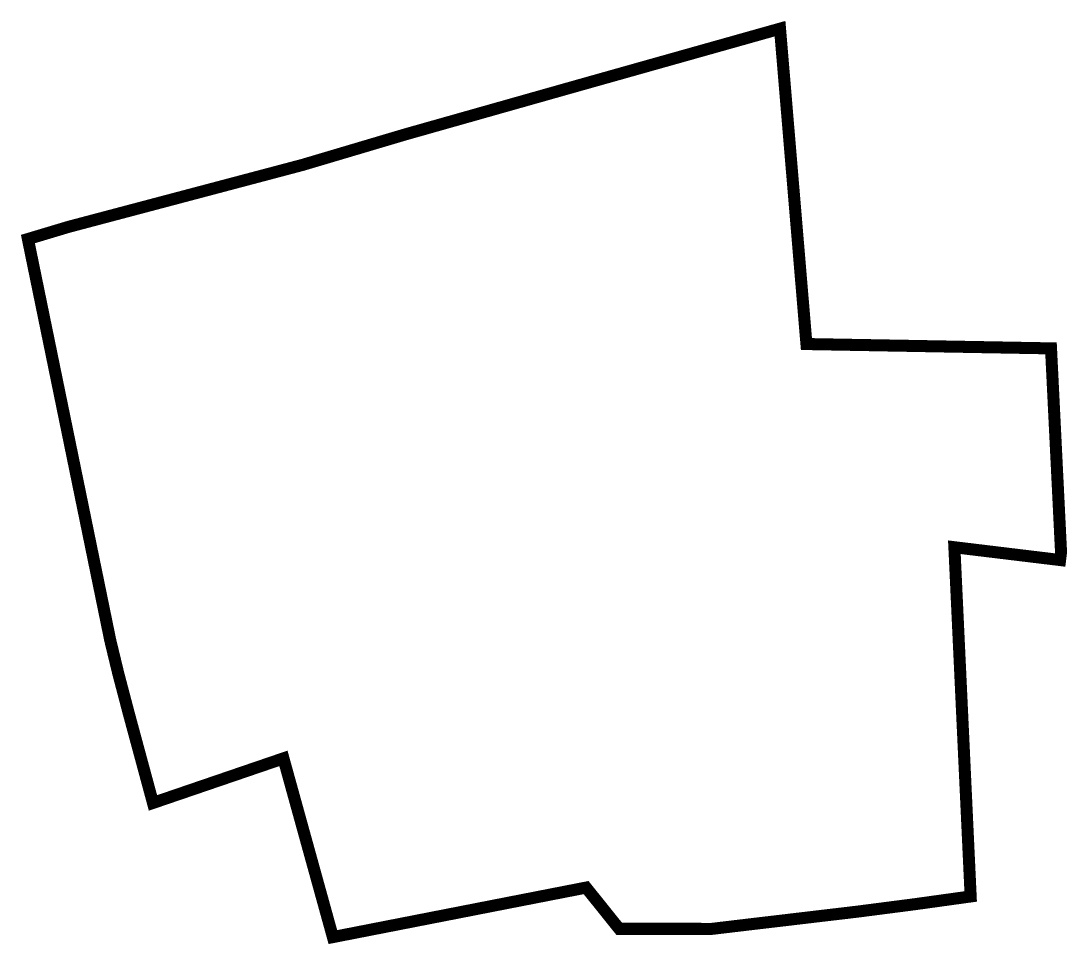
# Model space of a CAD drawing. Header units: inches. Extents: x 224221 to 224482, y 757909 to 758139.
import ezdxf

# ---------------------------------------------------------------- set-up
doc = ezdxf.new("R2010")
doc.units = ezdxf.units.IN
doc.header["$MEASUREMENT"] = 0
doc.layers.add('KAV KAHOL', color=5, linetype='Continuous')

msp = doc.modelspace()

# ---------------------------------------------------------------- linework, layer by layer
at = {"layer": 'KAV KAHOL', "color": 5, "const_width": 3}
msp.add_lwpolyline([(224362.3, 757922.97), (224342.94, 757919.19), (224330.73, 757916.8), (224299.17, 757910.63), (224286.84, 757955.18), (224254.32, 757944.07), (224248.27, 757966.44), (224245.67, 757976.33), (224243.67, 757984.61), (224223.14, 758084.63), (224233.19, 758087.65), (224278.19, 758099.56), (224291.63, 758103.12), (224317.2, 758110.71), (224358.88, 758122.5), (224378.55, 758128.04), (224410.64, 758137.07), (224417.23, 758058.46), (224478.2, 758057.38), (224480.7, 758006.6), (224480.46, 758004.62), (224454.11, 758007.81), (224458.17, 757920.76), (224443.98, 757918.79), (224429.99, 757916.98), (224418.06, 757915.57), (224409.29, 757914.53), (224402.24, 757913.7), (224393.67, 757912.68), (224387.24, 757912.69), (224380.81, 757912.69), (224370.55, 757912.69)], close=True, dxfattribs=at)

doc.saveas('drawing.dxf')
